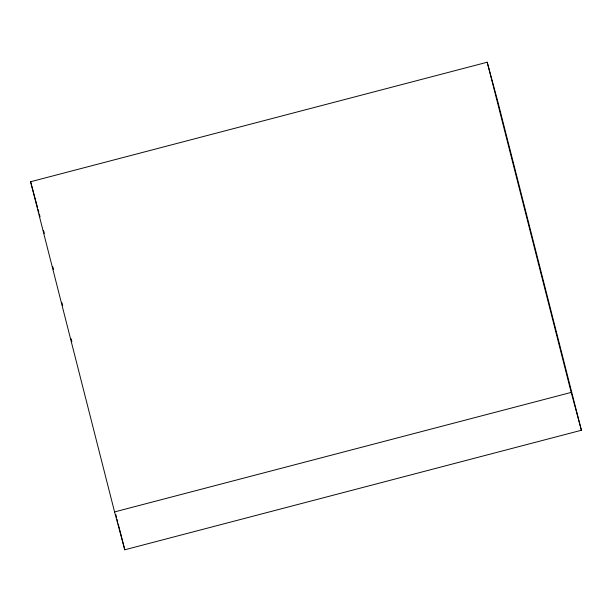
<?xml version="1.0" encoding="UTF-8"?>
<svg xmlns="http://www.w3.org/2000/svg" width="612" height="612" viewBox="0 0 612 612"><rect width="100%" height="100%" fill="white"/><g stroke="black" fill="none" stroke-linecap="round" stroke-linejoin="round"><path stroke-width="0.92" d="M30.6 181.741L487.213 62.225L497.426 100.077L581.4 430.259L124.787 549.775L114.574 511.923L30.6 181.741L37.577 207.583M114.574 511.923L571.187 392.414L581.4 430.259M38.074 209.434L38.824 212.203M39.321 214.047L40.063 216.816M487.213 62.225L571.187 392.414M43.636 230.686L44.339 233.463M52.808 266.755L53.512 269.532M61.98 302.825L62.684 305.602M71.153 338.895L71.864 341.672M115.844 514.623L116.548 517.4M117.022 519.251L117.726 522.028M118.2 523.872L124.787 549.775"/></g></svg>
